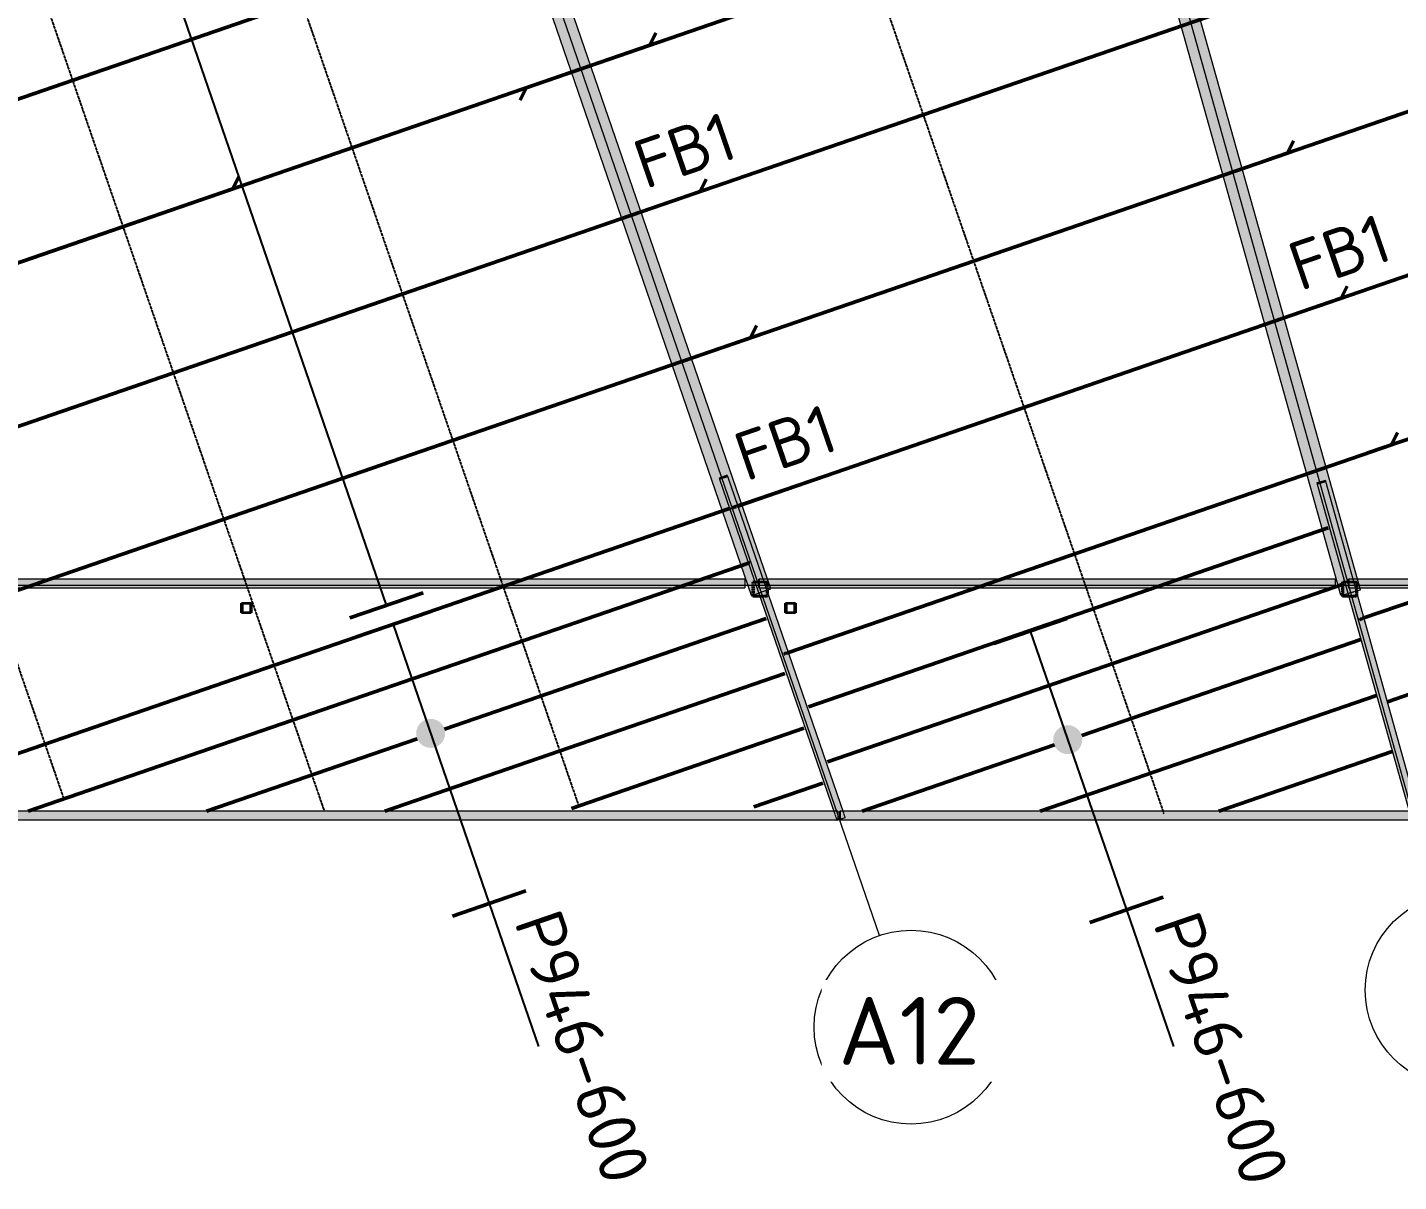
# Model space of a CAD drawing. Header units: millimetres. Extents: x 632 to 197946, y -2790 to 4041528.
# Drawn here: x 148627 to 162776, y 3963692 to 3975604 of the extents above; entities that cross this region are included whole.
import ezdxf

# ---------------------------------------------------------------- set-up
doc = ezdxf.new("R2010")
doc.units = ezdxf.units.MM
for name, pattern in [('Dash', [7, 5, -2]), ('Hidden', [4, 3, -1]), ('Hidden Half', [3, 2, -1])]:
    doc.linetypes.add(name, pattern=pattern)
for name, color, linetype, lineweight in [('A-010-M_LINE', 90, 'Continuous', 13), ('S-280-A_STRUCT_FRAME', 2, 'Continuous', 18), ('S-280-M_COLUMN', 52, 'Continuous', 13), ('S-280-M_STRUCT_FRAME', 12, 'Continuous', 13), ('S-280-MH_COLUMN', 52, 'Hidden Half', 13), ('Z-000-T_TEXT', 131, 'Continuous', 25), ('Z-030-M_GRID', 191, 'Continuous', 13), ('Z-033_T_GRIDREF', 31, 'Continuous', 13), ('Z-060-M_DETAIL', 92, 'Continuous', 25)]:
    doc.layers.add(name, color=color, linetype=linetype, lineweight=lineweight)
doc.styles.add('ISOCPEUR_1', font='isocpeur.ttf', dxfattribs={"height": 700})
doc.styles.add('ISOCPEUR_2', font='isocpeur.ttf', dxfattribs={"height": 500})
doc.styles.add('ISOCPEUR_3', font='isocpeur.ttf', dxfattribs={"height": 2.5})

# ---------------------------------------------------------------- blocks, each defined once
blk = doc.blocks.new('NRP_Framing-Steel-Purlin C - P946 - EC250-24-4009121-S6_011 - LOWER PURLIN PLAN - PART 1')
at = {"layer": 'S-280-M_STRUCT_FRAME', "color": 1, "lineweight": 50}
for p, q in [((-2332761, 3969502), (-2336079, 3968360)), ((-2332761, 3969502), (-2336079, 3968360)), ((-2336361, 3968263), (-2338535, 3967514)), ((-2336361, 3968263), (-2338535, 3967514))]:
    blk.add_line(p, q, dxfattribs=at)
blk = doc.blocks.new('NRP_Framing-Steel-Purlin C - P946 - EC250-24-4009124-S6_011 - LOWER PURLIN PLAN - PART 1')
at = {"layer": 'S-280-M_STRUCT_FRAME', "color": 1, "lineweight": 50}
blk.add_line((-2332566, 3968936), (-2336696, 3967514), dxfattribs=at)
blk.add_line((-2332566, 3968936), (-2336696, 3967514), dxfattribs=at)
blk = doc.blocks.new('NRP_Framing-Steel-Purlin C - P946 - EC250-24-4002148-S6_011 - LOWER PURLIN PLAN - PART 1')
at = {"layer": 'S-280-M_STRUCT_FRAME', "color": 1, "lineweight": 50}
blk.add_line((-2332371, 3968370), (-2334770, 3967544), dxfattribs=at)
blk.add_line((-2332371, 3968370), (-2334770, 3967544), dxfattribs=at)
blk = doc.blocks.new('NRP_Framing-Steel-Purlin C - P946 - EC250-24-4000827-S6_011 - LOWER PURLIN PLAN - PART 1')
at = {"layer": 'S-280-M_STRUCT_FRAME', "color": 1, "lineweight": 50}
blk.add_line((-2385041, 3967760), (-2385754, 3967514), dxfattribs=at)
blk.add_line((-2385041, 3967760), (-2385754, 3967514), dxfattribs=at)
blk = doc.blocks.new('NRP_Framing-Steel-Purlin Z - P915 - EZ250-19-3998100-S6_011 - LOWER PURLIN PLAN - PART 1')
at = {"layer": 'S-280-M_STRUCT_FRAME', "color": 3, "lineweight": 50}
for p, q in [((-2368507, 3983909), (-2368569, 3983782)), ((-2368569, 3983782), (-2379442, 3980038)), ((-2379442, 3980038), (-2379504, 3979911))]:
    blk.add_line(p, q, dxfattribs=at)
blk = doc.blocks.new('NRP_Framing-Steel-Purlin Z - P914 - EZ250-15-4003778-S6_011 - LOWER PURLIN PLAN - PART 1')
at = {"layer": 'S-280-M_STRUCT_FRAME', "color": 150, "lineweight": 50}
for p, q in [((-2338201, 3974066), (-2338263, 3973939)), ((-2338263, 3973939), (-2348427, 3970440))]:
    blk.add_line(p, q, dxfattribs=at)
blk = doc.blocks.new('NRP_Framing-Steel-Purlin Z - P914 - EZ250-15-4003854-S6_011 - LOWER PURLIN PLAN - PART 1')
at = {"layer": 'S-280-M_STRUCT_FRAME', "color": 150, "lineweight": 50}
for p, q in [((-2328181, 3977517), (-2328243, 3977390)), ((-2328243, 3977390), (-2335238, 3974981)), ((-2335238, 3974981), (-2335300, 3974854))]:
    blk.add_line(p, q, dxfattribs=at)
blk = doc.blocks.new('NRP_Framing-Steel-Purlin Z - P914 - EZ250-15-4003855-S6_011 - LOWER PURLIN PLAN - PART 1')
at = {"layer": 'S-280-M_STRUCT_FRAME', "color": 150, "lineweight": 50}
for p, q in [((-2327749, 3975975), (-2327811, 3975848)), ((-2327811, 3975848), (-2334150, 3973666))]:
    blk.add_line(p, q, dxfattribs=at)
blk = doc.blocks.new('NRP_Framing-Steel-Purlin Z - P914 - EZ250-15-4003856-S6_011 - LOWER PURLIN PLAN - PART 1')
at = {"layer": 'S-280-M_STRUCT_FRAME', "color": 150, "lineweight": 50}
for p, q in [((-2327317, 3974434), (-2327379, 3974307)), ((-2327379, 3974307), (-2333630, 3972155))]:
    blk.add_line(p, q, dxfattribs=at)
blk = doc.blocks.new('NRP_Framing-Steel-Purlin C - P946 - EC250-24-4004702-S6_011 - LOWER PURLIN PLAN - PART 1')
at = {"layer": 'S-280-M_STRUCT_FRAME', "color": 1, "lineweight": 50}
blk.add_line((-2326959, 3970439), (-2332324, 3968591), dxfattribs=at)
blk.add_line((-2326959, 3970439), (-2332324, 3968591), dxfattribs=at)
blk = doc.blocks.new('NRP_Framing-Steel-Purlin C - P946 - EC250-24-4004698-S6_011 - LOWER PURLIN PLAN - PART 1')
at = {"layer": 'S-280-M_STRUCT_FRAME', "color": 1, "lineweight": 50}
blk.add_line((-2326797, 3969861), (-2332128, 3968025), dxfattribs=at)
blk.add_line((-2326797, 3969861), (-2332128, 3968025), dxfattribs=at)
blk = doc.blocks.new('NRP_Framing-Steel-Purlin C - P946 - EC250-24-4004699-S6_011 - LOWER PURLIN PLAN - PART 1')
at = {"layer": 'S-280-M_STRUCT_FRAME', "color": 1, "lineweight": 50}
for p, q in [((-2326623, 3969287), (-2329504, 3968295)), ((-2326623, 3969287), (-2329504, 3968295)), ((-2329786, 3968198), (-2331771, 3967514)), ((-2329786, 3968198), (-2331771, 3967514))]:
    blk.add_line(p, q, dxfattribs=at)
blk = doc.blocks.new('NRP_Framing-Steel-Purlin C - P946 - EC250-24-4004700-S6_011 - LOWER PURLIN PLAN - PART 1')
at = {"layer": 'S-280-M_STRUCT_FRAME', "color": 1, "lineweight": 50}
blk.add_line((-2326461, 3968709), (-2329931, 3967514), dxfattribs=at)
blk.add_line((-2326461, 3968709), (-2329931, 3967514), dxfattribs=at)
blk = doc.blocks.new('NRP_Framing-Steel-Purlin C - P946 - EC250-24-4004696-S6_011 - LOWER PURLIN PLAN - PART 1')
at = {"layer": 'S-280-M_STRUCT_FRAME', "color": 1, "lineweight": 50}
blk.add_line((-2326299, 3968131), (-2328090, 3967514), dxfattribs=at)
blk.add_line((-2326299, 3968131), (-2328090, 3967514), dxfattribs=at)
blk = doc.blocks.new('NRP_Framing-Steel-Purlin Z - P914 - EZ250-15-4004815-S6_011 - LOWER PURLIN PLAN - PART 1')
at = {"layer": 'S-280-M_STRUCT_FRAME', "color": 150, "lineweight": 50}
for p, q in [((-2321736, 3976356), (-2321798, 3976229)), ((-2321798, 3976229), (-2327594, 3974233))]:
    blk.add_line(p, q, dxfattribs=at)
blk = doc.blocks.new('NRP_Framing-Steel-Purlin Z - P914 - EZ250-15-4004816-S6_011 - LOWER PURLIN PLAN - PART 1')
at = {"layer": 'S-280-M_STRUCT_FRAME', "color": 150, "lineweight": 50}
for p, q in [((-2321455, 3974657), (-2327074, 3972723)), ((-2321393, 3974784), (-2321455, 3974657))]:
    blk.add_line(p, q, dxfattribs=at)
blk = doc.blocks.new('NRP_Framing-Steel-Purlin Z - P914 - EZ250-15-4004817-S6_011 - LOWER PURLIN PLAN - PART 1')
at = {"layer": 'S-280-M_STRUCT_FRAME', "color": 150, "lineweight": 50}
for p, q in [((-2321049, 3973213), (-2321111, 3973086)), ((-2321111, 3973086), (-2326553, 3971212))]:
    blk.add_line(p, q, dxfattribs=at)
blk = doc.blocks.new('NRP_Framing-Steel-PFC - OR308 - 250PFC-4004673-S6_011 - LOWER PURLIN PLAN - PART 1')
at = {"layer": 'S-280-M_STRUCT_FRAME', "linetype": 'Dash'}
for points in [[(-2333234, 3970943), (-2333157, 3970970), (-2333161, 3970981), (-2333237, 3970952)], [(-2333242, 3970940), (-2333234, 3970943), (-2333238, 3970954), (-2333246, 3970952), (-2333243, 3970943)], [(-2332029, 3967419), (-2331996, 3967431), (-2331995, 3967494), (-2331960, 3967494), (-2333157, 3970969), (-2333242, 3970940), (-2332055, 3967494), (-2332022, 3967494), (-2332022, 3967424), (-2332031, 3967424)]]:
    blk.add_hatch(color=9, dxfattribs=at).paths.add_polyline_path(points)
at = {"layer": 'S-280-M_STRUCT_FRAME', "color": 55}
for p, q in [((-2333161, 3970982), (-2333246, 3970952)), ((-2333238, 3970954), (-2333161, 3970981)), ((-2333161, 3970981), (-2333161, 3970982)), ((-2333157, 3970970), (-2333161, 3970981)), ((-2333246, 3970952), (-2333242, 3970940)), ((-2333242, 3970940), (-2333157, 3970969)), ((-2333242, 3970940), (-2332055, 3967494)), ((-2333234, 3970943), (-2333238, 3970954)), ((-2333157, 3970970), (-2333234, 3970943)), ((-2333157, 3970969), (-2333157, 3970970)), ((-2331960, 3967494), (-2333157, 3970969)), ((-2332031, 3967424), (-2332029, 3967419)), ((-2331995, 3967431), (-2332029, 3967419))]:
    blk.add_line(p, q, dxfattribs=at)
at = {"layer": 'S-280-M_STRUCT_FRAME', "color": 55, "linetype": 'Dash'}
for p, q in [((-2332055, 3967494), (-2332031, 3967424)), ((-2331944, 3967448), (-2331995, 3967431)), ((-2331944, 3967448), (-2331960, 3967494))]:
    blk.add_line(p, q, dxfattribs=at)
blk = doc.blocks.new('NRP_Framing-Steel-PFC - B309 - 300PFC-V56-S6_011 - LOWER PURLIN PLAN - PART 1')
at = {"layer": 'S-280-M_STRUCT_FRAME', "linetype": 'Dash'}
blk.add_hatch(color=9, dxfattribs=at).paths.add_polyline_path([(-2375020, 3969820), (-2364709, 3969820), (-2364709, 3969910), (-2375051, 3969910)])
at = {"layer": 'S-280-M_STRUCT_FRAME', "color": 55, "linetype": 'Dash'}
for p, q in [((-2375142, 3969828), (-2375142, 3969910)), ((-2375142, 3969910), (-2375142, 3969910)), ((-2375142, 3969910), (-2375142, 3969820)), ((-2375137, 3969910), (-2375142, 3969910)), ((-2375142, 3969910), (-2375142, 3969910)), ((-2375137, 3969820), (-2375137, 3969910)), ((-2375137, 3969910), (-2375137, 3969910)), ((-2375137, 3969910), (-2375137, 3969828)), ((-2375051, 3969910), (-2375137, 3969910)), ((-2375137, 3969910), (-2375137, 3969910)), ((-2375137, 3969828), (-2375142, 3969828)), ((-2375142, 3969820), (-2375137, 3969820)), ((-2375137, 3969828), (-2375137, 3969828)), ((-2375137, 3969820), (-2375020, 3969820))]:
    blk.add_line(p, q, dxfattribs=at)
at = {"layer": 'S-280-M_STRUCT_FRAME', "color": 55}
for p, q in [((-2364709, 3969910), (-2375051, 3969910)), ((-2364709, 3969910), (-2364709, 3969820)), ((-2375020, 3969820), (-2364709, 3969820))]:
    blk.add_line(p, q, dxfattribs=at)
blk = doc.blocks.new('NRP_Framing-Steel-PFC - B309 - 300PFC-3907521-S6_011 - LOWER PURLIN PLAN - PART 1')
at = {"layer": 'S-280-M_STRUCT_FRAME', "linetype": 'Dash'}
blk.add_hatch(color=9, dxfattribs=at).paths.add_polyline_path([(-2331944, 3969820), (-2326889, 3969820), (-2326889, 3969910), (-2332746, 3969910), (-2332715, 3969820), (-2331948, 3969820)])
at = {"layer": 'S-280-M_STRUCT_FRAME', "color": 55, "linetype": 'Dash'}
for p, q in [((-2332837, 3969828), (-2332837, 3969910)), ((-2332837, 3969910), (-2332837, 3969910)), ((-2332837, 3969910), (-2332837, 3969820)), ((-2332833, 3969910), (-2332837, 3969910)), ((-2332837, 3969910), (-2332837, 3969910)), ((-2332832, 3969910), (-2332833, 3969910)), ((-2332833, 3969910), (-2332833, 3969828)), ((-2332832, 3969910), (-2332833, 3969910)), ((-2332832, 3969820), (-2332832, 3969910)), ((-2332746, 3969910), (-2332832, 3969910)), ((-2332833, 3969828), (-2332837, 3969828)), ((-2332837, 3969820), (-2332832, 3969820)), ((-2332832, 3969828), (-2332833, 3969828)), ((-2332832, 3969820), (-2332715, 3969820))]:
    blk.add_line(p, q, dxfattribs=at)
at = {"layer": 'S-280-M_STRUCT_FRAME', "color": 55}
for p, q in [((-2326889, 3969910), (-2332746, 3969910)), ((-2326889, 3969910), (-2326889, 3969820)), ((-2332715, 3969820), (-2326889, 3969820))]:
    blk.add_line(p, q, dxfattribs=at)
blk = doc.blocks.new('NRP_Framing-Steel-PFC - B309 - 300PFC-3900300-S6_011 - LOWER PURLIN PLAN - PART 1')
at = {"layer": 'S-280-M_STRUCT_FRAME', "linetype": 'Dash'}
blk.add_hatch(color=9, dxfattribs=at).paths.add_polyline_path([(-2326012, 3969820), (-2320994, 3969820), (-2320994, 3969910), (-2326659, 3969910), (-2326634, 3969820), (-2326015, 3969820)])
at = {"layer": 'S-280-M_STRUCT_FRAME', "color": 55, "linetype": 'Dash'}
for p, q in [((-2326752, 3969828), (-2326752, 3969910)), ((-2326752, 3969910), (-2326752, 3969910)), ((-2326752, 3969910), (-2326752, 3969820)), ((-2326747, 3969910), (-2326752, 3969910)), ((-2326752, 3969910), (-2326752, 3969910)), ((-2326747, 3969820), (-2326747, 3969910)), ((-2326747, 3969910), (-2326747, 3969910)), ((-2326747, 3969910), (-2326747, 3969828)), ((-2326659, 3969910), (-2326747, 3969910)), ((-2326747, 3969910), (-2326747, 3969910)), ((-2326747, 3969828), (-2326752, 3969828)), ((-2326752, 3969820), (-2326747, 3969820)), ((-2326747, 3969828), (-2326747, 3969828)), ((-2326747, 3969820), (-2326634, 3969820))]:
    blk.add_line(p, q, dxfattribs=at)
at = {"layer": 'S-280-M_STRUCT_FRAME', "color": 55}
for p, q in [((-2320994, 3969910), (-2326659, 3969910)), ((-2320994, 3969910), (-2320994, 3969820)), ((-2326634, 3969820), (-2320994, 3969820))]:
    blk.add_line(p, q, dxfattribs=at)
blk = doc.blocks.new('NRP_Framing-Steel-PFC - B308 - 250PFC-V47-S6_011 - LOWER PURLIN PLAN - PART 1')
at = {"layer": 'S-280-M_STRUCT_FRAME', "linetype": 'Dash'}
for points in [[(-2342572, 3967432), (-2342572, 3967480), (-2342576, 3967479), (-2342576, 3967432)], [(-2342572, 3967424), (-2332022, 3967424), (-2332022, 3967494), (-2332055, 3967494), (-2332062, 3967514), (-2342572, 3967514)], [(-2342576, 3967424), (-2342572, 3967424), (-2342572, 3967432), (-2342576, 3967432), (-2342576, 3967424)]]:
    blk.add_hatch(color=9, dxfattribs=at).paths.add_polyline_path(points)
at = {"layer": 'S-280-M_STRUCT_FRAME', "color": 55, "linetype": 'Dash'}
for p, q in [((-2342576, 3967479), (-2342576, 3967514)), ((-2342576, 3967514), (-2342576, 3967514)), ((-2342576, 3967514), (-2342576, 3967479)), ((-2342572, 3967514), (-2342576, 3967514)), ((-2342576, 3967514), (-2342576, 3967514)), ((-2342572, 3967514), (-2342572, 3967514)), ((-2342572, 3967514), (-2342572, 3967480)), ((-2342572, 3967514), (-2342572, 3967514)), ((-2332022, 3967514), (-2332062, 3967514)), ((-2332022, 3967514), (-2332022, 3967494)), ((-2342572, 3967432), (-2342572, 3967432))]:
    blk.add_line(p, q, dxfattribs=at)
at = {"layer": 'S-280-M_STRUCT_FRAME', "color": 55}
for p, q in [((-2342576, 3967432), (-2342576, 3967479)), ((-2342576, 3967479), (-2342576, 3967424)), ((-2342572, 3967424), (-2342572, 3967514)), ((-2332062, 3967514), (-2342572, 3967514)), ((-2342572, 3967480), (-2342572, 3967432)), ((-2332022, 3967494), (-2332022, 3967424)), ((-2342572, 3967432), (-2342576, 3967432)), ((-2342576, 3967424), (-2342572, 3967424)), ((-2342572, 3967424), (-2332022, 3967424))]:
    blk.add_line(p, q, dxfattribs=at)
blk = doc.blocks.new('NRP_Framing-Steel-PFC - B308 - 250PFC-3999933-S6_011 - LOWER PURLIN PLAN - PART 1')
at = {"layer": 'S-280-M_STRUCT_FRAME', "linetype": 'Dash'}
for points in [[(-2331995, 3967424), (-2326089, 3967424), (-2326089, 3967465), (-2326112, 3967467), (-2326125, 3967514), (-2331967, 3967514), (-2331960, 3967494), (-2331995, 3967494)], [(-2332000, 3967424), (-2331995, 3967424), (-2331997, 3967430), (-2332000, 3967429)]]:
    blk.add_hatch(color=9, dxfattribs=at).paths.add_polyline_path(points)
at = {"layer": 'S-280-M_STRUCT_FRAME', "color": 55, "linetype": 'Dash'}
for p, q in [((-2332000, 3967432), (-2332000, 3967514)), ((-2332000, 3967514), (-2332000, 3967514)), ((-2332000, 3967514), (-2332000, 3967429)), ((-2331996, 3967514), (-2332000, 3967514)), ((-2332000, 3967514), (-2332000, 3967514)), ((-2331995, 3967514), (-2331996, 3967514)), ((-2331996, 3967514), (-2331996, 3967432)), ((-2331996, 3967514), (-2331996, 3967514)), ((-2331995, 3967494), (-2331995, 3967514)), ((-2331967, 3967514), (-2331995, 3967514)), ((-2326089, 3967514), (-2326125, 3967514)), ((-2326089, 3967514), (-2326089, 3967465)), ((-2331996, 3967432), (-2332000, 3967432)), ((-2331995, 3967432), (-2331996, 3967432))]:
    blk.add_line(p, q, dxfattribs=at)
at = {"layer": 'S-280-M_STRUCT_FRAME', "color": 55}
for p, q in [((-2331995, 3967424), (-2331995, 3967494)), ((-2326125, 3967514), (-2331967, 3967514)), ((-2326089, 3967465), (-2326089, 3967424)), ((-2332000, 3967429), (-2332000, 3967424)), ((-2332000, 3967424), (-2331995, 3967424)), ((-2331995, 3967424), (-2326089, 3967424))]:
    blk.add_line(p, q, dxfattribs=at)
blk = doc.blocks.new('NRP_Framing-Steel-Purlin C - P946 - EC250-24-4009122-S6_011 - LOWER PURLIN PLAN - PART 1')
at = {"layer": 'S-280-M_STRUCT_FRAME', "color": 1, "lineweight": 50}
blk.add_line((-2332943, 3970073), (-2340374, 3967514), dxfattribs=at)
blk.add_line((-2332943, 3970073), (-2340374, 3967514), dxfattribs=at)
at = {"layer": 'S-280-M_STRUCT_FRAME', "color": 1, "linetype": 'Dash', "lineweight": 50}
blk.add_line((-2332929, 3970078), (-2332943, 3970073), dxfattribs=at)
blk.add_line((-2332929, 3970078), (-2332943, 3970073), dxfattribs=at)
blk = doc.blocks.new('NRP_Framing-Steel-Purlin C - P946 - EC250-24-4009123-S6_011 - LOWER PURLIN PLAN - PART 1')
at = {"layer": 'S-280-M_STRUCT_FRAME', "color": 1, "lineweight": 50}
blk.add_line((-2333138, 3970639), (-2342215, 3967514), dxfattribs=at)
blk.add_line((-2333138, 3970639), (-2342215, 3967514), dxfattribs=at)
at = {"layer": 'S-280-M_STRUCT_FRAME', "color": 1, "linetype": 'Dash', "lineweight": 50}
blk.add_line((-2333123, 3970644), (-2333138, 3970639), dxfattribs=at)
blk.add_line((-2333123, 3970644), (-2333138, 3970639), dxfattribs=at)
blk = doc.blocks.new('NRP_Framing-Steel-Purlin C - P946 - EC250-24-4001373-S6_011 - LOWER PURLIN PLAN - PART 1')
at = {"layer": 'S-280-M_STRUCT_FRAME', "color": 1, "lineweight": 50}
blk.add_line((-2321027, 3970478), (-2326349, 3968645), dxfattribs=at)
blk.add_line((-2321027, 3970478), (-2326349, 3968645), dxfattribs=at)
at = {"layer": 'S-280-M_STRUCT_FRAME', "color": 1, "linetype": 'Dash', "lineweight": 50}
blk.add_line((-2321012, 3970483), (-2321027, 3970478), dxfattribs=at)
blk.add_line((-2321012, 3970483), (-2321027, 3970478), dxfattribs=at)
blk = doc.blocks.new('NRP_Framing-Steel-Purlin Z - P915 - EZ250-19-V59-S6_011 - LOWER PURLIN PLAN - PART 1')
at = {"layer": 'S-280-M_STRUCT_FRAME', "color": 3, "lineweight": 50}
for p, q in [((-2354370, 3973568), (-2354432, 3973441)), ((-2354432, 3973441), (-2364538, 3969962))]:
    blk.add_line(p, q, dxfattribs=at)
at = {"layer": 'S-280-M_STRUCT_FRAME', "color": 3, "linetype": 'Dash', "lineweight": 50}
blk.add_line((-2364538, 3969961), (-2364596, 3969942), dxfattribs=at)
blk = doc.blocks.new('NRP_Framing-Steel-Purlin Z - P915 - EZ250-19-4002208-S6_011 - LOWER PURLIN PLAN - PART 1')
at = {"layer": 'S-280-M_STRUCT_FRAME', "color": 3, "lineweight": 50}
for p, q in [((-2332921, 3972399), (-2343027, 3968919)), ((-2332859, 3972526), (-2332921, 3972399))]:
    blk.add_line(p, q, dxfattribs=at)
at = {"layer": 'S-280-M_STRUCT_FRAME', "color": 3, "linetype": 'Dash', "lineweight": 50}
blk.add_line((-2343027, 3968919), (-2343085, 3968899), dxfattribs=at)
blk = doc.blocks.new('NRP_Framing-Steel-Purlin Z - P914 - EZ250-15-4003905-S6_011 - LOWER PURLIN PLAN - PART 1')
at = {"layer": 'S-280-M_STRUCT_FRAME', "color": 150, "lineweight": 50}
for p, q in [((-2326764, 3972935), (-2326826, 3972808)), ((-2326826, 3972808), (-2333052, 3970664))]:
    blk.add_line(p, q, dxfattribs=at)
at = {"layer": 'S-280-M_STRUCT_FRAME', "color": 150, "linetype": 'Dash', "lineweight": 50}
blk.add_line((-2333052, 3970664), (-2333109, 3970644), dxfattribs=at)
blk = doc.blocks.new('NRP_Framing-Steel-Purlin Z - P914 - EZ250-15-4003919-S6_011 - LOWER PURLIN PLAN - PART 1')
at = {"layer": 'S-280-M_STRUCT_FRAME', "color": 150, "lineweight": 50}
for p, q in [((-2326244, 3971424), (-2326306, 3971297)), ((-2326306, 3971297), (-2332531, 3969153))]:
    blk.add_line(p, q, dxfattribs=at)
at = {"layer": 'S-280-M_STRUCT_FRAME', "color": 150, "linetype": 'Dash', "lineweight": 50}
blk.add_line((-2332531, 3969153), (-2332589, 3969134), dxfattribs=at)
blk = doc.blocks.new('NRP_Framing-Steel-Purlin Z - P914 - EZ250-15-4145933-S6_011 - LOWER PURLIN PLAN - PART 1')
at = {"layer": 'S-280-M_STRUCT_FRAME', "color": 150, "lineweight": 50}
for p, q in [((-2320529, 3971702), (-2320591, 3971575)), ((-2320591, 3971575), (-2326591, 3969509))]:
    blk.add_line(p, q, dxfattribs=at)
at = {"layer": 'S-280-M_STRUCT_FRAME', "color": 150, "linetype": 'Dash', "lineweight": 50}
blk.add_line((-2326591, 3969509), (-2326649, 3969489), dxfattribs=at)
blk = doc.blocks.new('NRP_Extent _v2_ - 1-200-4009104-S6_011 - LOWER PURLIN PLAN - PART 1')
at = {"layer": 'Z-060-M_DETAIL'}
blk.add_hatch(color=256, dxfattribs=at).paths.add_polyline_path([(-145, 39), (-150, 0), (-145, -39), (-130, -75), (-106, -106), (-75, -130), (-39, -145), (0, -150), (39, -145), (75, -130), (106, -106), (130, -75), (145, -39), (150, 0), (145, 39), (130, 75), (106, 106), (75, 130), (39, 145), (0, 150), (-39, 145), (-75, 130), (-106, 106), (-130, 75)])
at = {"layer": 'Z-060-M_DETAIL', "lineweight": 50}
for p, q in [((-1858, 400), (-1858, -400)), ((1190, 400), (1190, -400))]:
    blk.add_line(p, q, dxfattribs=at)
at = {"layer": 'Z-060-M_DETAIL'}
for p, q in [((1190, 0), (-1858, 0)), ((-1858, 0), (-3419, 0))]:
    blk.add_line(p, q, dxfattribs=at)
blk = doc.blocks.new('NRP_Extent _v2_ - 1-200-4009023-S6_011 - LOWER PURLIN PLAN - PART 1')
at = {"layer": 'Z-060-M_DETAIL'}
blk.add_hatch(color=256, dxfattribs=at).paths.add_polyline_path([(-145, 39), (-150, 0), (-145, -39), (-130, -75), (-106, -106), (-75, -130), (-39, -145), (0, -150), (39, -145), (75, -130), (106, -106), (130, -75), (145, -39), (150, 0), (145, 39), (130, 75), (106, 106), (75, 130), (39, 145), (0, 150), (-39, 145), (-75, 130), (-106, 106), (-130, 75)])
at = {"layer": 'Z-060-M_DETAIL', "lineweight": 50}
for p, q in [((-1858, 400), (-1858, -400)), ((1186, 400), (1186, -400))]:
    blk.add_line(p, q, dxfattribs=at)
at = {"layer": 'Z-060-M_DETAIL'}
for p, q in [((1186, 0), (-1858, 0)), ((-1858, 0), (-3350, 0))]:
    blk.add_line(p, q, dxfattribs=at)
blk = doc.blocks.new('NRP_Extent _v2_ - 1-200-4011239-S6_011 - LOWER PURLIN PLAN - PART 1')
at = {"layer": 'Z-060-M_DETAIL'}
blk.add_hatch(color=256, dxfattribs=at).paths.add_polyline_path([(145, -39), (150, 0), (145, 39), (130, 75), (106, 106), (75, 130), (39, 145), (0, 150), (-39, 145), (-75, 130), (-106, 106), (-130, 75), (-145, 39), (-150, 0), (-145, -39), (-130, -75), (-106, -106), (-75, -130), (-39, -145), (0, -150), (39, -145), (75, -130), (106, -106), (130, -75)])
at = {"layer": 'Z-060-M_DETAIL', "lineweight": 50}
for p, q in [((-9586, 400), (-9586, -400)), ((14176, 400), (14176, -400))]:
    blk.add_line(p, q, dxfattribs=at)
at = {"layer": 'Z-060-M_DETAIL'}
blk.add_line((14176, 0), (-9586, 0), dxfattribs=at)
blk = doc.blocks.new('NRP_Bridging Plan _v2_ - 3 Rows-4022041-S6_011 - LOWER PURLIN PLAN - PART 1')
at = {"layer": 'Z-060-M_DETAIL', "linetype": 'Hidden'}
for p, q in [((2170, 2403), (2170, -22158)), ((4670, 2403), (4670, -22158)), ((7170, 2403), (7170, -22158))]:
    blk.add_line(p, q, dxfattribs=at)
blk = doc.blocks.new('NRP_Bridging Plan _v2_ - 1 Row-4026258-S6_011 - LOWER PURLIN PLAN - PART 1')
at = {"layer": 'Z-060-M_DETAIL', "linetype": 'Hidden'}
blk.add_line((4670, 816), (4670, -22444), dxfattribs=at)
blk = doc.blocks.new('NRP_Bridging Plan _v2_ - 1 Row-4026631-S6_011 - LOWER PURLIN PLAN - PART 1')
at = {"layer": 'Z-060-M_DETAIL', "linetype": 'Hidden'}
blk.add_line((4670, 2403), (4670, -22893), dxfattribs=at)
blk = doc.blocks.new('Grid - NRP_Grid-Head-320187-S6_011 - LOWER PURLIN PLAN - PART 1')
at = {"layer": 'Z-033_T_GRIDREF'}
blk.add_circle((0, 0), 5, dxfattribs=at)
blk = doc.blocks.new('NRP_Fly Brace BN - FB1-4028766-S6_011 - LOWER PURLIN PLAN - PART 1')
at = {"layer": 'Z-000-T_TEXT'}
blk.add_line((0, 0), (5, 0), dxfattribs=at)
at = {"layer": 'Z-000-T_TEXT', "lineweight": 13, "insert": (1.107, 3.489), "char_height": 2.5, "width": 6.09283, "attachment_point": 1, "style": 'ISOCPEUR_3'}
blk.add_mtext('FB1', dxfattribs=at)

msp = doc.modelspace()

# ---------------------------------------------------------------- hatches: boundary and pattern name
at = {"layer": 'S-280-M_COLUMN'}
h = msp.add_hatch(color=256, dxfattribs=at)
h.paths.add_polyline_path([(156114, 3969732), (156184, 3969732), (156182, 3969737), (156119, 3969737), (156118, 3969748), (156114, 3969746), (156114, 3969742)])
h.paths.add_polyline_path([(156264, 3969778), (156264, 3969798), (156259, 3969796), (156260, 3969787)])
h = msp.add_hatch(color=256, dxfattribs=at)
h.paths.add_polyline_path([(162196, 3969732), (162263, 3969732), (162261, 3969737), (162201, 3969737), (162200, 3969748), (162196, 3969747), (162196, 3969743)])
h.paths.add_polyline_path([(162346, 3969770), (162346, 3969789), (162341, 3969787), (162345, 3969772)])
h = msp.add_hatch(color=256, dxfattribs=at)
h.paths.add_polyline_path([(150837, 3969562), (150937, 3969562), (150937, 3969662), (150837, 3969662)])
h.paths.add_polyline_path([(150932, 3969567), (150842, 3969567), (150842, 3969657), (150932, 3969657)])
h = msp.add_hatch(color=256, dxfattribs=at)
h.paths.add_polyline_path([(156451, 3969562), (156551, 3969562), (156551, 3969662), (156451, 3969662)])
h.paths.add_polyline_path([(156546, 3969567), (156456, 3969567), (156456, 3969657), (156546, 3969657)])
at = {"layer": 'S-280-M_STRUCT_FRAME'}
for points in [[(162181, 3969743), (162254, 3969763), (161934, 3970904), (162021, 3970927), (162340, 3969788), (162382, 3969799), (159310, 3980753), (159109, 3980696), (162081, 3970099)], [(156100, 3969742), (156172, 3969766), (155764, 3970952), (155849, 3970981), (156257, 3969796), (156298, 3969810), (152767, 3980066), (152569, 3979998), (155977, 3970099)], [(161937, 3970891), (161945, 3970894), (161942, 3970905), (161934, 3970904), (161937, 3970894)], [(162911, 3967420), (162946, 3967430), (162946, 3967464), (162993, 3967461), (162024, 3970916), (161937, 3970891), (162898, 3967467), (162920, 3967465), (162920, 3967424), (162910, 3967424)], [(161945, 3970894), (162024, 3970916), (162021, 3970927), (161942, 3970904)]]:
    msp.add_hatch(color=9, dxfattribs=at).paths.add_polyline_path(points)

# ---------------------------------------------------------------- linework, layer by layer
at = {"layer": 'A-010-M_LINE', "linetype": 'Hidden', "lineweight": 25}
for p, q in [((153728, 3969275), (154315, 3967570)), ((151364, 3968461), (151690, 3967514))]:
    msp.add_line(p, q, dxfattribs=at)
at = {"layer": 'S-280-M_COLUMN', "lineweight": 35}
for p, q in [((156114, 3969732), (156114, 3969746)), ((156184, 3969732), (156114, 3969732)), ((156119, 3969748), (156119, 3969737)), ((156119, 3969737), (156182, 3969737)), ((156259, 3969792), (156259, 3969796)), ((156264, 3969798), (156264, 3969778)), ((162196, 3969732), (162196, 3969747)), ((162263, 3969732), (162196, 3969732)), ((162201, 3969748), (162201, 3969737)), ((162201, 3969737), (162261, 3969737)), ((162346, 3969789), (162346, 3969770)), ((150837, 3969662), (150937, 3969662)), ((150837, 3969562), (150837, 3969662)), ((150937, 3969562), (150837, 3969562)), ((150842, 3969657), (150842, 3969567)), ((150932, 3969657), (150842, 3969657)), ((150842, 3969567), (150932, 3969567)), ((150932, 3969567), (150932, 3969657)), ((150937, 3969662), (150937, 3969562)), ((156451, 3969662), (156551, 3969662)), ((156451, 3969562), (156451, 3969662)), ((156551, 3969562), (156451, 3969562)), ((156456, 3969657), (156456, 3969567)), ((156546, 3969657), (156456, 3969657)), ((156456, 3969567), (156546, 3969567)), ((156546, 3969567), (156546, 3969657)), ((156551, 3969662), (156551, 3969562))]:
    msp.add_line(p, q, dxfattribs=at)
at = {"layer": 'S-280-M_STRUCT_FRAME', "color": 55}
for p, q in [((162382, 3969799), (159310, 3980753)), ((162181, 3969743), (159109, 3980696)), ((156298, 3969810), (152767, 3980066)), ((156100, 3969742), (152569, 3979998)), ((162021, 3970928), (161934, 3970904)), ((161934, 3970904), (161937, 3970891)), ((161937, 3970891), (162024, 3970916)), ((161937, 3970891), (162898, 3967467)), ((161942, 3970905), (162021, 3970927)), ((161945, 3970894), (161942, 3970905)), ((162024, 3970916), (161945, 3970894)), ((162021, 3970927), (162021, 3970928)), ((162024, 3970916), (162021, 3970927)), ((162024, 3970916), (162024, 3970916)), ((162993, 3967461), (162024, 3970916)), ((156100, 3969742), (156172, 3969766)), ((156257, 3969796), (156298, 3969810)), ((162181, 3969743), (162254, 3969763)), ((162340, 3969788), (162382, 3969799))]:
    msp.add_line(p, q, dxfattribs=at)
at = {"layer": 'S-280-M_STRUCT_FRAME', "color": 55, "linetype": 'Dash'}
for p, q in [((156172, 3969766), (156257, 3969796)), ((162254, 3969763), (162340, 3969788))]:
    msp.add_line(p, q, dxfattribs=at)
at = {"layer": 'S-280-MH_COLUMN', "lineweight": 35}
for p, q in [((156114, 3969882), (156264, 3969882)), ((156114, 3969746), (156114, 3969882)), ((156119, 3969877), (156119, 3969748)), ((156259, 3969877), (156119, 3969877)), ((156259, 3969796), (156259, 3969877)), ((156264, 3969882), (156264, 3969798)), ((162196, 3969882), (162346, 3969882)), ((162196, 3969747), (162196, 3969882)), ((162201, 3969877), (162201, 3969748)), ((162341, 3969877), (162201, 3969877)), ((162341, 3969737), (162341, 3969877)), ((162346, 3969882), (162346, 3969789)), ((156182, 3969737), (156259, 3969737)), ((156264, 3969732), (156184, 3969732)), ((156259, 3969737), (156259, 3969792)), ((156264, 3969778), (156264, 3969732)), ((162261, 3969737), (162341, 3969737)), ((162346, 3969732), (162263, 3969732)), ((162346, 3969769), (162346, 3969732))]:
    msp.add_line(p, q, dxfattribs=at)
at = {"layer": 'Z-030-M_GRID'}
for p, q in [((163162, 3966631), (152742, 4003784)), ((157420, 3966231), (145096, 4002020)), ((91125, 3969847), (188400, 3969847))]:
    msp.add_line(p, q, dxfattribs=at)

# ---------------------------------------------------------------- block references
at = {"layer": 'S-280-M_STRUCT_FRAME', "color": 3, "lineweight": 50}
for name, p in [('NRP_Framing-Steel-Purlin Z - P915 - EZ250-19-3998100-S6_011 - LOWER PURLIN PLAN - PART 1', (2522577, -5340)), ('NRP_Framing-Steel-Purlin Z - P915 - EZ250-19-3998100-S6_011 - LOWER PURLIN PLAN - PART 1', (2523097, -6851)), ('NRP_Framing-Steel-Purlin Z - P915 - EZ250-19-3998100-S6_011 - LOWER PURLIN PLAN - PART 1', (2523618, -8361)), ('NRP_Framing-Steel-Purlin Z - P915 - EZ250-19-V59-S6_011 - LOWER PURLIN PLAN - PART 1', (2510001, 468)), ('NRP_Framing-Steel-Purlin Z - P915 - EZ250-19-4002208-S6_011 - LOWER PURLIN PLAN - PART 1', (2489010, 0))]:
    msp.add_blockref(name, p, dxfattribs=at)
at = {"layer": 'S-280-M_STRUCT_FRAME', "color": 150, "lineweight": 50}
for name in ['NRP_Framing-Steel-Purlin Z - P914 - EZ250-15-4003854-S6_011 - LOWER PURLIN PLAN - PART 1', 'NRP_Framing-Steel-Purlin Z - P914 - EZ250-15-4004815-S6_011 - LOWER PURLIN PLAN - PART 1', 'NRP_Framing-Steel-Purlin Z - P914 - EZ250-15-4003855-S6_011 - LOWER PURLIN PLAN - PART 1', 'NRP_Framing-Steel-Purlin Z - P914 - EZ250-15-4004816-S6_011 - LOWER PURLIN PLAN - PART 1', 'NRP_Framing-Steel-Purlin Z - P914 - EZ250-15-4003856-S6_011 - LOWER PURLIN PLAN - PART 1', 'NRP_Framing-Steel-Purlin Z - P914 - EZ250-15-4003778-S6_011 - LOWER PURLIN PLAN - PART 1', 'NRP_Framing-Steel-Purlin Z - P914 - EZ250-15-4004817-S6_011 - LOWER PURLIN PLAN - PART 1', 'NRP_Framing-Steel-Purlin Z - P914 - EZ250-15-4003905-S6_011 - LOWER PURLIN PLAN - PART 1', 'NRP_Framing-Steel-Purlin Z - P914 - EZ250-15-4145933-S6_011 - LOWER PURLIN PLAN - PART 1', 'NRP_Framing-Steel-Purlin Z - P914 - EZ250-15-4003919-S6_011 - LOWER PURLIN PLAN - PART 1']:
    msp.add_blockref(name, (2489010, 0), dxfattribs=at)
at = {"layer": 'S-280-M_STRUCT_FRAME', "color": 55, "linetype": 'Dash'}
for name, p in [('NRP_Framing-Steel-PFC - OR308 - 250PFC-4004673-S6_011 - LOWER PURLIN PLAN - PART 1', (2489010, 0)), ('NRP_Framing-Steel-PFC - B309 - 300PFC-V56-S6_011 - LOWER PURLIN PLAN - PART 1', (2520738, 0)), ('NRP_Framing-Steel-PFC - B309 - 300PFC-3907521-S6_011 - LOWER PURLIN PLAN - PART 1', (2489010, 0)), ('NRP_Framing-Steel-PFC - B309 - 300PFC-3900300-S6_011 - LOWER PURLIN PLAN - PART 1', (2489010, 0)), ('NRP_Framing-Steel-PFC - B308 - 250PFC-V47-S6_011 - LOWER PURLIN PLAN - PART 1', (2489010, 0)), ('NRP_Framing-Steel-PFC - B308 - 250PFC-3999933-S6_011 - LOWER PURLIN PLAN - PART 1', (2489010, 0))]:
    msp.add_blockref(name, p, dxfattribs=at)
at = {"layer": 'S-280-M_STRUCT_FRAME', "color": 1, "lineweight": 50}
for name, p in [('NRP_Framing-Steel-Purlin C - P946 - EC250-24-4009123-S6_011 - LOWER PURLIN PLAN - PART 1', (2489010, 0)), ('NRP_Framing-Steel-Purlin C - P946 - EC250-24-4004702-S6_011 - LOWER PURLIN PLAN - PART 1', (2489010, 0)), ('NRP_Framing-Steel-Purlin C - P946 - EC250-24-4001373-S6_011 - LOWER PURLIN PLAN - PART 1', (2489010, 0)), ('NRP_Framing-Steel-Purlin C - P946 - EC250-24-4009122-S6_011 - LOWER PURLIN PLAN - PART 1', (2489010, 0)), ('NRP_Framing-Steel-Purlin C - P946 - EC250-24-4004698-S6_011 - LOWER PURLIN PLAN - PART 1', (2489010, 0)), ('NRP_Framing-Steel-Purlin C - P946 - EC250-24-4009121-S6_011 - LOWER PURLIN PLAN - PART 1', (2489010, 0)), ('NRP_Framing-Steel-Purlin C - P946 - EC250-24-4004699-S6_011 - LOWER PURLIN PLAN - PART 1', (2489010, 0)), ('NRP_Framing-Steel-Purlin C - P946 - EC250-24-4009124-S6_011 - LOWER PURLIN PLAN - PART 1', (2489010, 0)), ('NRP_Framing-Steel-Purlin C - P946 - EC250-24-4004700-S6_011 - LOWER PURLIN PLAN - PART 1', (2489010, 0)), ('NRP_Framing-Steel-Purlin C - P946 - EC250-24-4002148-S6_011 - LOWER PURLIN PLAN - PART 1', (2489010, 0)), ('NRP_Framing-Steel-Purlin C - P946 - EC250-24-4004696-S6_011 - LOWER PURLIN PLAN - PART 1', (2489010, 0)), ('NRP_Framing-Steel-Purlin C - P946 - EC250-24-4000827-S6_011 - LOWER PURLIN PLAN - PART 1', (2541876, 45))]:
    msp.add_blockref(name, p, dxfattribs=at)
at = {"layer": 'Z-000-T_TEXT', "lineweight": 13, "xscale": 200, "yscale": 200, "zscale": 200, "rotation": 19.00040712023383}
for p in [(154857, 3973672), (161614, 3972619), (155896, 3970655)]:
    msp.add_blockref('NRP_Fly Brace BN - FB1-4028766-S6_011 - LOWER PURLIN PLAN - PART 1', p, dxfattribs=at)
at = {"layer": 'Z-033_T_GRIDREF', "xscale": 199.9999999999999, "yscale": 199.9999999999999, "zscale": 199.9999999999999}
for p, rotation in [((163432, 3965668), 15.66740712021541), ((157745, 3965286), 19.00040712021574)]:
    msp.add_blockref('Grid - NRP_Grid-Head-320187-S6_011 - LOWER PURLIN PLAN - PART 1', p, dxfattribs=dict(at, rotation=rotation))
at = {"layer": 'Z-060-M_DETAIL', "linetype": 'Hidden', "rotation": 19.0004071202145}
for name, p in [('NRP_Bridging Plan _v2_ - 3 Rows-4022041-S6_011 - LOWER PURLIN PLAN - PART 1', (139734, 3987891)), ('NRP_Bridging Plan _v2_ - 1 Row-4026631-S6_011 - LOWER PURLIN PLAN - PART 1', (155440, 3987547)), ('NRP_Bridging Plan _v2_ - 1 Row-4026258-S6_011 - LOWER PURLIN PLAN - PART 1', (148630, 3987192))]:
    msp.add_blockref(name, p, dxfattribs=at)
at = {"layer": 'Z-060-M_DETAIL'}
for name, p, rotation in [('NRP_Extent _v2_ - 1-200-4011239-S6_011 - LOWER PURLIN PLAN - PART 1', (147718, 3983043), 289.0004071202334), ('NRP_Extent _v2_ - 1-200-4009104-S6_011 - LOWER PURLIN PLAN - PART 1', (152788, 3968318), 109.0004071202322), ('NRP_Extent _v2_ - 1-200-4009023-S6_011 - LOWER PURLIN PLAN - PART 1', (159362, 3968253), 109.0004071202322)]:
    msp.add_blockref(name, p, dxfattribs=dict(at, rotation=rotation))

# ---------------------------------------------------------------- texts
at = {"layer": 'S-280-A_STRUCT_FRAME', "lineweight": 13, "char_height": 500, "width": 3559.49, "attachment_point": 1, "rotation": 289.0004, "style": 'ISOCPEUR_2'}
for insert in [(154117, 3966537), (160710, 3966520)]:
    msp.add_mtext('P946-600', dxfattribs=dict(at, insert=insert))

# ---------------------------------------------------------------- next in the draw order: texts
at = {"layer": 'Z-033_T_GRIDREF', "insert": (156996, 3965598), "char_height": 700, "width": 1795.78, "attachment_point": 1, "style": 'ISOCPEUR_1', "bg_fill": 3, "box_fill_scale": 1.25, "bg_fill_color": 256, "bg_fill_true_color": 13158600, "bg_fill_transparency": 0}
msp.add_mtext('A12', dxfattribs=at)

doc.saveas('drawing.dxf')
